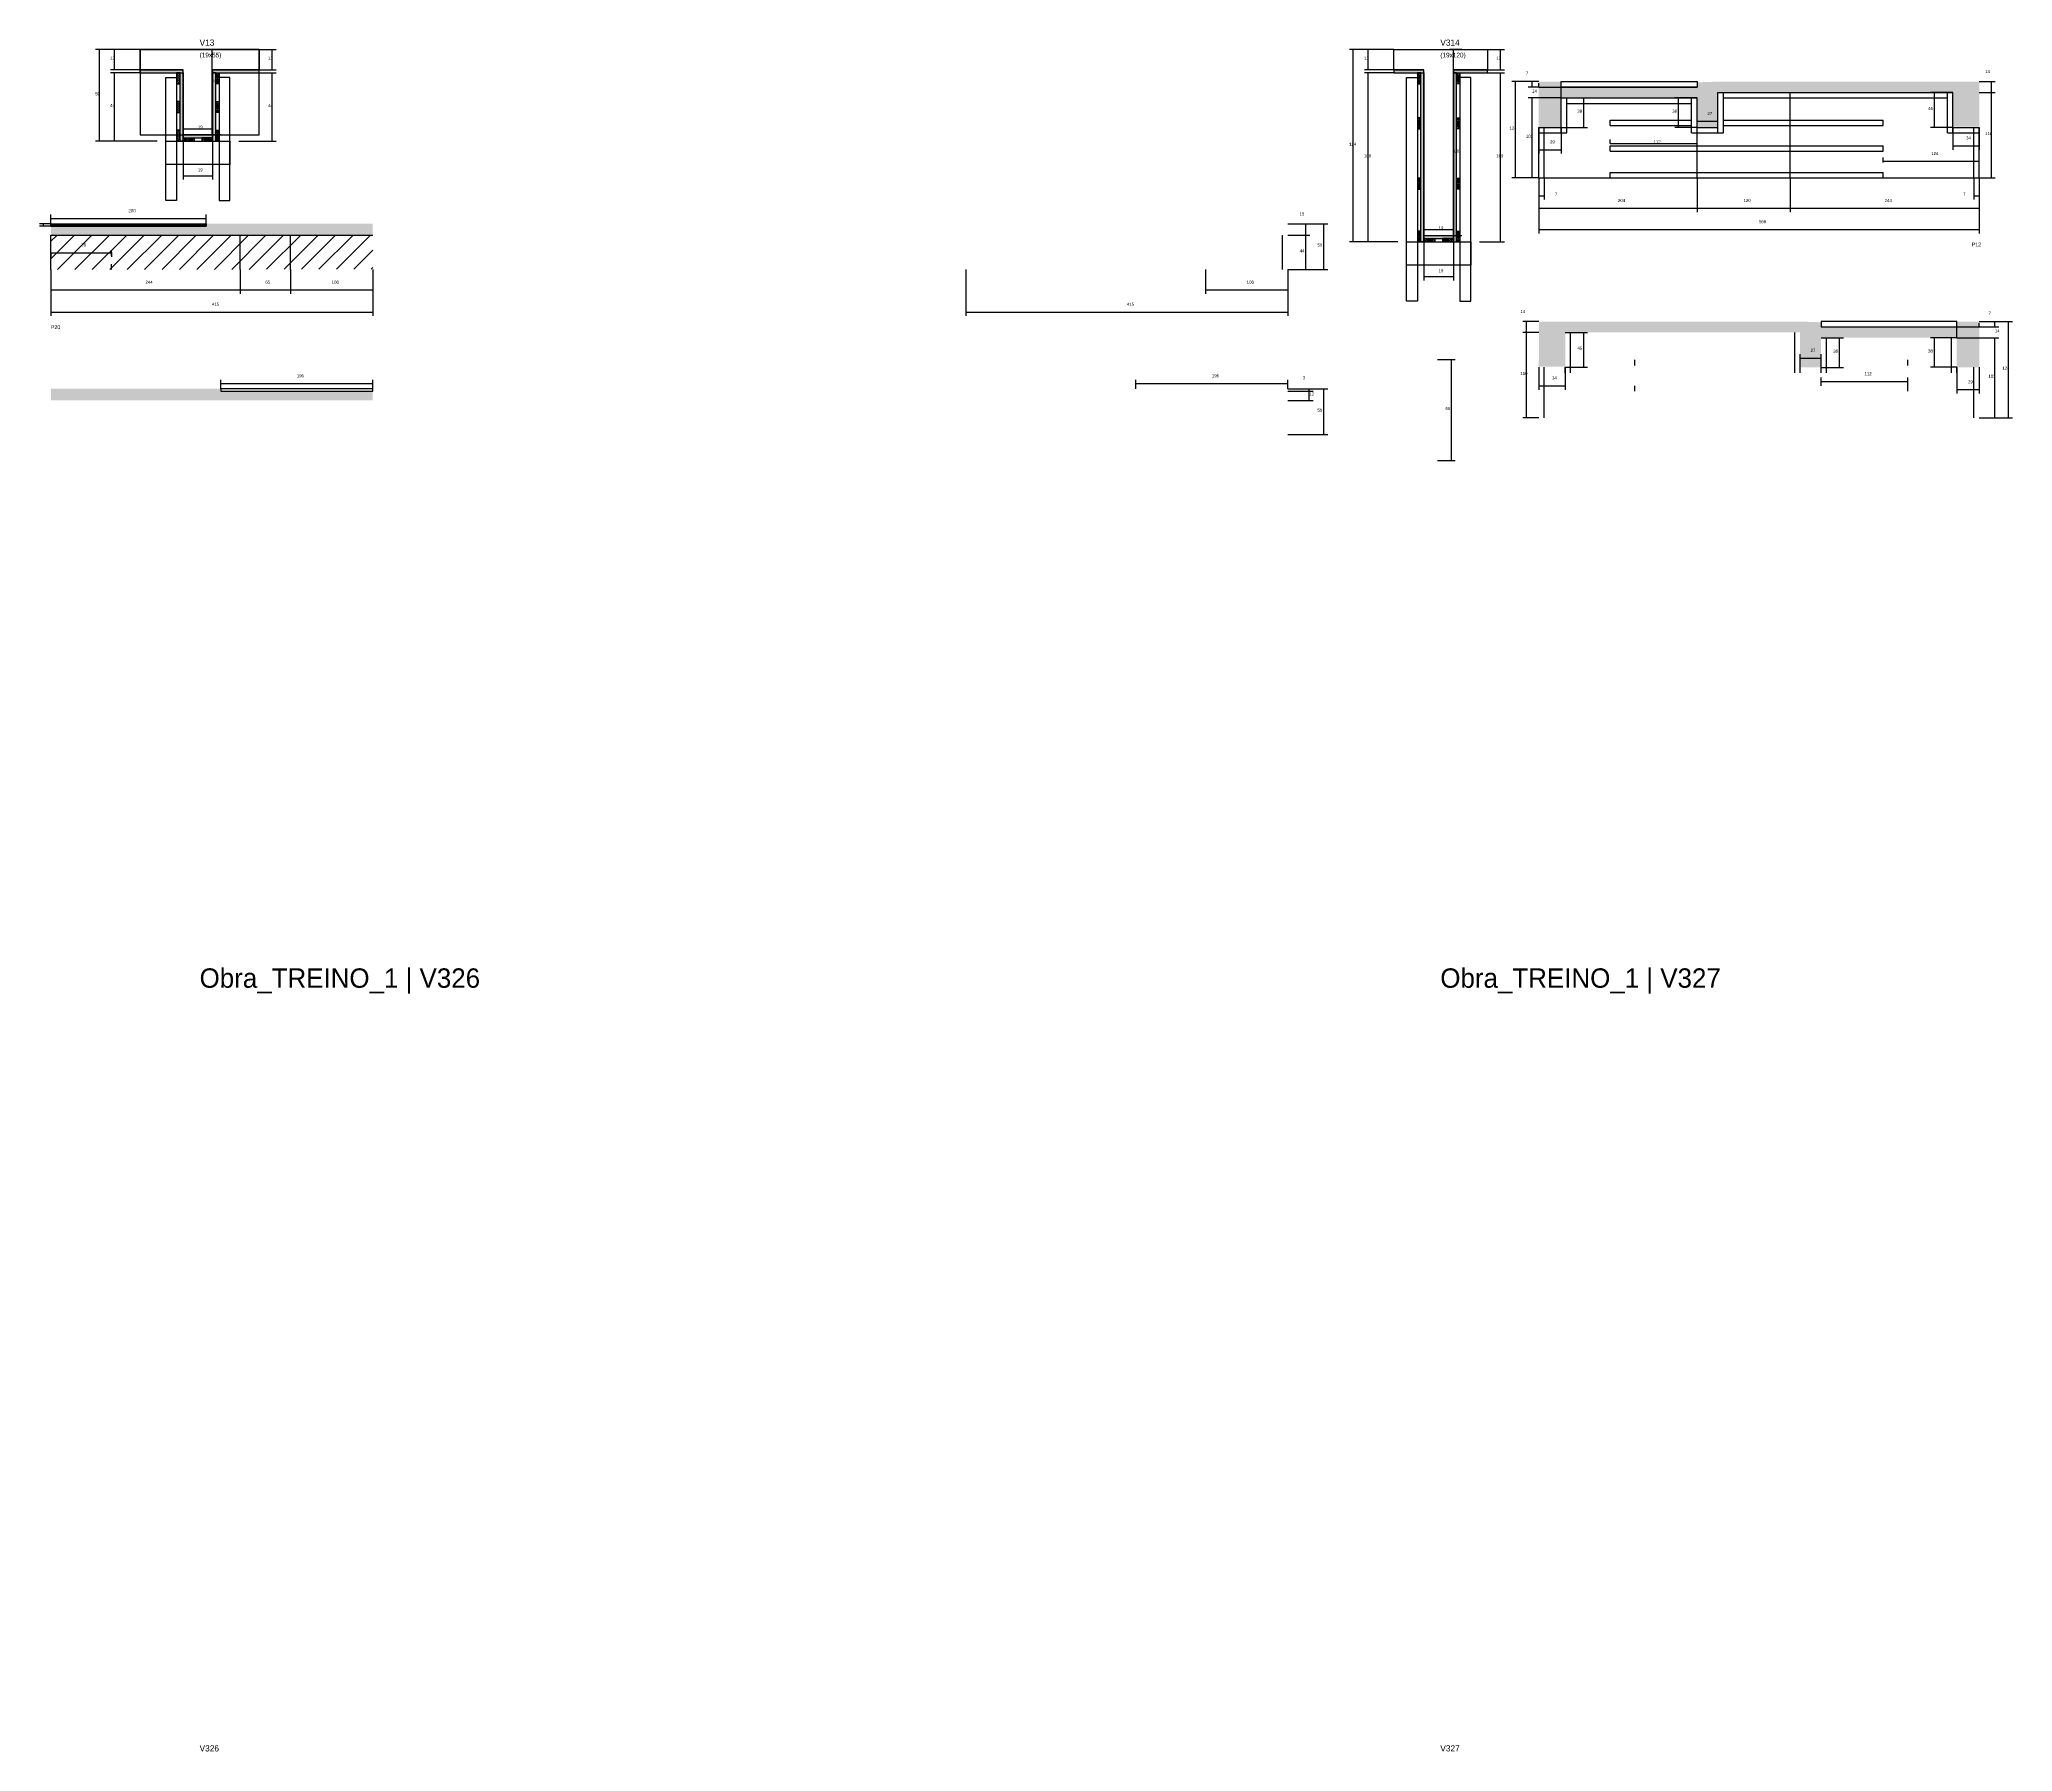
# Model space of a CAD drawing. Header units: metres. Extents: x -2848 to 22762, y -45195 to 1016.
# Drawn here: x 2994 to 5538, y -4395 to -2187 of the extents above; entities that cross this region are included whole.
import ezdxf

# ---------------------------------------------------------------- set-up
doc = ezdxf.new("R2010")
doc.units = ezdxf.units.M
for name, color, linetype in [('CONCRETO', 251, 'Continuous'), ('COTA', 4, 'Continuous'), ('Cota Seção (2x)', 4, 'Continuous'), ('Hachura', 253, 'Continuous'), ('LABEL_ID', 3, 'Continuous'), ('Madeira', 126, 'Continuous'), ('NOMENCLATURA', 7, 'Continuous'), ('Painéis', 200, 'Continuous'), ('REAPROVEITAMENTO', 251, 'Continuous'), ('SARR_2.2x7', 40, 'Continuous'), ('SARR_3.5x7', 81, 'Continuous'), ('SARR_EDITAR', 141, 'Continuous'), ('Texto Seção', 7, 'Continuous')]:
    doc.layers.add(name, color=color, linetype=linetype)

msp = doc.modelspace()

# ---------------------------------------------------------------- hatches: boundary and pattern name
at = {"layer": 'COTA'}
h = msp.add_hatch(dxfattribs=at)
h.set_pattern_fill('AR-CONC', scale=0.03)
h.paths.add_polyline_path([(4956, -2262.3), (5131, -2262.3), (5131, -2262.3), (5131, -2300.3), (5131, -2300.3), (5158, -2300.3), (5158, -2300.3), (5158, -2241.3), (5158, -2241.3), (5131, -2242.2), (5131, -2242.2), (5131, -2248.3), (5131, -2248.3), (4956, -2248.3), (4956, -2248.3), (4956, -2241.3), (4956, -2241.3), (4927, -2241.3), (4927, -2241.3), (4927, -2300.3), (4927, -2300.3), (4956, -2300.3), (4956, -2300.3), (4956, -2262.3)])
h = msp.add_hatch(dxfattribs=at)
h.set_pattern_fill('AR-CONC', scale=0.03)
h.paths.add_polyline_path([(5158, -2255.3), (5461, -2255.3), (5461, -2255.3), (5461, -2299.3), (5461, -2299.3), (5495, -2299.3), (5495, -2299.3), (5494.9, -2241.3), (5494.9, -2241.3), (5158, -2241.3), (5158, -2241.3), (5158, -2255.3)])
h = msp.add_hatch(dxfattribs=at)
h.set_pattern_fill('AR-CONC', scale=0.03)
h.paths.add_polyline_path([(3208.3, -2427.5), (3008.3, -2427.5), (3008.3, -2427.5), (3008.3, -2439.5), (3008.3, -2439.5), (3423.3, -2439.5), (3423.3, -2439.5), (3423.3, -2424.5), (3423.3, -2424.5), (3208.3, -2424.5), (3208.3, -2424.5), (3208.3, -2427.5)])
h = msp.add_hatch(dxfattribs=at)
h.set_pattern_fill('AR-CONC', scale=0.03)
h.paths.add_polyline_path([(5264, -2564.7), (4961, -2564.7), (4961, -2564.7), (4961, -2608.7), (4961, -2608.7), (4927, -2608.7), (4927, -2608.7), (4927.2, -2550.7), (4927.2, -2550.7), (5264, -2550.7), (5264, -2550.7), (5264, -2564.7)])
h = msp.add_hatch(dxfattribs=at)
h.set_pattern_fill('AR-CONC', scale=0.03)
h.paths.add_polyline_path([(5466, -2571.7), (5291, -2571.7), (5291, -2571.7), (5291, -2609.8), (5291, -2609.8), (5264, -2609.8), (5264, -2609.8), (5264, -2550.7), (5264, -2550.7), (5291, -2551.7), (5291, -2551.7), (5291, -2557.7), (5291, -2557.7), (5466, -2557.7), (5466, -2557.7), (5466, -2550.7), (5466, -2550.7), (5495, -2550.7), (5495, -2550.7), (5495, -2609.7), (5495, -2609.7), (5466, -2609.7), (5466, -2609.7), (5466, -2571.7)])
h = msp.add_hatch(dxfattribs=at)
h.set_pattern_fill('AR-CONC', scale=0.03)
h.paths.add_polyline_path([(3227.3, -2640.4), (3423.3, -2640.4), (3423.3, -2640.4), (3423.3, -2652.4), (3423.3, -2652.4), (3008.3, -2652.4), (3008.3, -2652.4), (3008.3, -2637.4), (3008.3, -2637.4), (3227.3, -2637.4), (3227.3, -2637.4), (3227.3, -2640.4)])
at = {"layer": 'Hachura'}
h = msp.add_hatch(color=8, dxfattribs=at)
h.dxf.hatch_style = 1
h.paths.add_polyline_path([(3178.8, -2230), (3178.8, -2226), (3178.8, -2226), (3123.2, -2226), (3123.2, -2226), (3123.2, -2230), (3123.2, -2230), (3178.8, -2230)])
h = msp.add_hatch(dxfattribs=at)
h.set_pattern_fill('ANSI31', scale=0.5)
h.paths.add_polyline_path([(3170.4, -2244), (3174.8, -2244), (3174.8, -2244), (3174.8, -2230), (3174.8, -2230), (3170.4, -2230), (3170.4, -2230), (3170.4, -2244)])
h = msp.add_hatch(color=8, dxfattribs=at)
h.dxf.hatch_style = 1
h.paths.add_polyline_path([(3174.8, -2230), (3178.8, -2230), (3178.8, -2230), (3178.8, -2318), (3178.8, -2318), (3174.8, -2318), (3174.8, -2318), (3174.8, -2230)])
h = msp.add_hatch(color=8, dxfattribs=at)
h.dxf.hatch_style = 1
h.paths.add_polyline_path([(3276.8, -2230), (3276.8, -2226), (3276.8, -2226), (3216.8, -2226), (3216.8, -2226), (3216.8, -2230), (3216.8, -2230), (3276.8, -2230)])
h = msp.add_hatch(color=8, dxfattribs=at)
h.dxf.hatch_style = 1
h.paths.add_polyline_path([(3220.8, -2228), (3216.8, -2228), (3216.8, -2228), (3216.8, -2318), (3216.8, -2318), (3220.8, -2318), (3220.8, -2318), (3220.8, -2228)])
h = msp.add_hatch(dxfattribs=at)
h.set_pattern_fill('ANSI31', scale=0.5)
h.paths.add_polyline_path([(3225.2, -2244), (3220.8, -2244), (3220.8, -2244), (3220.8, -2230), (3220.8, -2230), (3225.2, -2230), (3225.2, -2230), (3225.2, -2244)])
h = msp.add_hatch(color=8, dxfattribs=at)
h.dxf.hatch_style = 1
h.paths.add_polyline_path([(4778.8, -2230), (4778.8, -2226), (4778.8, -2226), (4740.2, -2226), (4740.2, -2226), (4740.2, -2230), (4740.2, -2230), (4778.8, -2230)])
h = msp.add_hatch(dxfattribs=at)
h.set_pattern_fill('ANSI31', scale=0.5)
h.paths.add_polyline_path([(4770.4, -2244), (4774.8, -2244), (4774.8, -2244), (4774.8, -2230), (4774.8, -2230), (4770.4, -2230), (4770.4, -2230), (4770.4, -2244)])
h = msp.add_hatch(color=8, dxfattribs=at)
h.dxf.hatch_style = 1
h.paths.add_polyline_path([(4774.8, -2230), (4778.8, -2230), (4778.8, -2230), (4778.8, -2448), (4778.8, -2448), (4774.8, -2448), (4774.8, -2448), (4774.8, -2230)])
h = msp.add_hatch(color=8, dxfattribs=at)
h.dxf.hatch_style = 1
h.paths.add_polyline_path([(4860.8, -2230), (4860.8, -2226), (4860.8, -2226), (4816.8, -2226), (4816.8, -2226), (4816.8, -2230), (4816.8, -2230), (4860.8, -2230)])
h = msp.add_hatch(color=8, dxfattribs=at)
h.dxf.hatch_style = 1
h.paths.add_polyline_path([(4820.8, -2228), (4816.8, -2228), (4816.8, -2228), (4816.8, -2448), (4816.8, -2448), (4820.8, -2448), (4820.8, -2448), (4820.8, -2228)])
h = msp.add_hatch(dxfattribs=at)
h.set_pattern_fill('ANSI31', scale=0.5)
h.paths.add_polyline_path([(4825.2, -2244), (4820.8, -2244), (4820.8, -2244), (4820.8, -2230), (4820.8, -2230), (4825.2, -2230), (4825.2, -2230), (4825.2, -2244)])
h = msp.add_hatch(dxfattribs=at)
h.set_pattern_fill('ANSI31', scale=0.5)
h.paths.add_polyline_path([(3170.4, -2281), (3174.8, -2281), (3174.8, -2281), (3174.8, -2267), (3174.8, -2267), (3170.4, -2267), (3170.4, -2267), (3170.4, -2281)])
h = msp.add_hatch(dxfattribs=at)
h.set_pattern_fill('ANSI31', scale=0.5)
h.paths.add_polyline_path([(3225.2, -2281), (3220.8, -2281), (3220.8, -2281), (3220.8, -2267), (3220.8, -2267), (3225.2, -2267), (3225.2, -2267), (3225.2, -2281)])
h = msp.add_hatch(dxfattribs=at)
h.set_pattern_fill('ANSI31', scale=0.5)
h.paths.add_polyline_path([(4770.4, -2302), (4774.8, -2302), (4774.8, -2302), (4774.8, -2288), (4774.8, -2288), (4770.4, -2288), (4770.4, -2288), (4770.4, -2302)])
h = msp.add_hatch(dxfattribs=at)
h.set_pattern_fill('ANSI31', scale=0.5)
h.paths.add_polyline_path([(4825.2, -2302), (4820.8, -2302), (4820.8, -2302), (4820.8, -2288), (4820.8, -2288), (4825.2, -2288), (4825.2, -2288), (4825.2, -2302)])
h = msp.add_hatch(dxfattribs=at)
h.set_pattern_fill('ANSI31', scale=0.5)
h.paths.add_polyline_path([(3170.4, -2318), (3174.8, -2318), (3174.8, -2318), (3174.8, -2304), (3174.8, -2304), (3170.4, -2304), (3170.4, -2304), (3170.4, -2318)])
h = msp.add_hatch(color=8, dxfattribs=at)
h.dxf.hatch_style = 1
h.paths.add_polyline_path([(3216.8, -2313.6), (3216.8, -2310), (3216.8, -2310), (3178.8, -2310), (3178.8, -2310), (3178.8, -2313.6), (3178.8, -2313.6), (3216.8, -2313.6)])
h = msp.add_hatch(dxfattribs=at)
h.set_pattern_fill('ANSI31', scale=0.5)
h.paths.add_polyline_path([(3178.8, -2318), (3178.8, -2313.6), (3178.8, -2313.6), (3192.8, -2313.6), (3192.8, -2313.6), (3192.8, -2318), (3192.8, -2318), (3178.8, -2318)])
h = msp.add_hatch(dxfattribs=at)
h.set_pattern_fill('ANSI31', scale=0.5)
h.paths.add_polyline_path([(3216.8, -2318), (3216.8, -2313.6), (3216.8, -2313.6), (3202.8, -2313.6), (3202.8, -2313.6), (3202.8, -2318), (3202.8, -2318), (3216.8, -2318)])
h = msp.add_hatch(dxfattribs=at)
h.set_pattern_fill('ANSI31', scale=0.5)
h.paths.add_polyline_path([(3225.2, -2318), (3220.8, -2318), (3220.8, -2318), (3220.8, -2304), (3220.8, -2304), (3225.2, -2304), (3225.2, -2304), (3225.2, -2318)])
h = msp.add_hatch(dxfattribs=at)
h.set_pattern_fill('ANSI31', scale=0.5)
h.paths.add_polyline_path([(4770.4, -2379.8), (4774.8, -2379.8), (4774.8, -2379.8), (4774.8, -2365.8), (4774.8, -2365.8), (4770.4, -2365.8), (4770.4, -2365.8), (4770.4, -2379.8)])
h = msp.add_hatch(dxfattribs=at)
h.set_pattern_fill('ANSI31', scale=0.5)
h.paths.add_polyline_path([(4825.2, -2379.8), (4820.8, -2379.8), (4820.8, -2379.8), (4820.8, -2365.8), (4820.8, -2365.8), (4825.2, -2365.8), (4825.2, -2365.8), (4825.2, -2379.8)])
h = msp.add_hatch(dxfattribs=at)
h.set_pattern_fill('ANSI31', scale=0.5)
h.paths.add_polyline_path([(4770.4, -2448), (4774.8, -2448), (4774.8, -2448), (4774.8, -2434), (4774.8, -2434), (4770.4, -2434), (4770.4, -2434), (4770.4, -2448)])
h = msp.add_hatch(color=8, dxfattribs=at)
h.dxf.hatch_style = 1
h.paths.add_polyline_path([(4816.8, -2443.6), (4816.8, -2440), (4816.8, -2440), (4778.8, -2440), (4778.8, -2440), (4778.8, -2443.6), (4778.8, -2443.6), (4816.8, -2443.6)])
h = msp.add_hatch(dxfattribs=at)
h.set_pattern_fill('ANSI31', scale=0.5)
h.paths.add_polyline_path([(4825.2, -2448), (4820.8, -2448), (4820.8, -2448), (4820.8, -2434), (4820.8, -2434), (4825.2, -2434), (4825.2, -2434), (4825.2, -2448)])
h = msp.add_hatch(dxfattribs=at)
h.set_pattern_fill('ANSI31', scale=0.5)
h.paths.add_polyline_path([(4778.8, -2448), (4778.8, -2443.6), (4778.8, -2443.6), (4792.8, -2443.6), (4792.8, -2443.6), (4792.8, -2448), (4792.8, -2448), (4778.8, -2448)])
h = msp.add_hatch(dxfattribs=at)
h.set_pattern_fill('ANSI31', scale=0.5)
h.paths.add_polyline_path([(4816.8, -2448), (4816.8, -2443.6), (4816.8, -2443.6), (4802.8, -2443.6), (4802.8, -2443.6), (4802.8, -2448), (4802.8, -2448), (4816.8, -2448)])
at = {"layer": 'REAPROVEITAMENTO'}
h = msp.add_hatch(dxfattribs=at)
h.set_pattern_fill('ANSI31', scale=5)
h.paths.add_polyline_path([(3423.3, -2483.2), (3423.3, -2439.2), (3423.3, -2439.2), (3008.3, -2439.7), (3008.3, -2439.7), (3008.3, -2483.7), (3008.3, -2483.7), (3423.3, -2483.2)])

# ---------------------------------------------------------------- linework, layer by layer
at = {"layer": 'CONCRETO'}
for points in [[(3123.2, -2226), (3123.2, -2200), (3276.8, -2200), (3276.8, -2226), (3216.8, -2226), (3216.8, -2310), (3178.8, -2310), (3178.8, -2226)], [(3123.2, -2310), (3276.8, -2310), (3276.8, -2200), (3123.2, -2200)], [(4740.2, -2226), (4740.2, -2200), (4860.8, -2200), (4860.8, -2226), (4816.8, -2226), (4816.8, -2440), (4778.8, -2440), (4778.8, -2226)]]:
    msp.add_lwpolyline(points, close=True, dxfattribs=at)
at = {"layer": 'COTA'}
for p, q in [((3123.2, -2200), (3065.8, -2200)), ((3070.8, -2318), (3070.8, -2200)), ((3123.2, -2200), (3085.1, -2200)), ((3090.1, -2226), (3090.1, -2200)), ((3276.8, -2200), (3298.7, -2200)), ((3293.7, -2226), (3293.7, -2200)), ((4740.2, -2200), (4682.8, -2200)), ((4687.8, -2448), (4687.8, -2200)), ((4740.2, -2200), (4702.1, -2200)), ((4707.1, -2226), (4707.1, -2200)), ((4860.8, -2200), (4882.6, -2200)), ((4877.6, -2226), (4877.6, -2200)), ((3123.2, -2226), (3085.1, -2226)), ((3123.2, -2230), (3085.1, -2230)), ((3090.1, -2318), (3090.1, -2230)), ((3276.8, -2226), (3298.7, -2226)), ((3276.8, -2230), (3298.7, -2230)), ((3293.7, -2318), (3293.7, -2230)), ((4740.2, -2226), (4702.1, -2226)), ((4740.2, -2230), (4702.1, -2230)), ((4707.1, -2448), (4707.1, -2230)), ((4860.8, -2226), (4882.6, -2226)), ((4860.8, -2230), (4882.6, -2230)), ((4877.6, -2448), (4877.6, -2230)), ((4927, -2241.3), (4913.4, -2241.3)), ((4927, -2248.3), (4913.4, -2248.3)), ((4956, -2262.3), (4913.4, -2262.3)), ((4918.4, -2248.3), (4918.4, -2241.3)), ((4918.4, -2365.3), (4918.4, -2262.3)), ((4927, -2248.3), (4927, -2243.3)), ((4927, -2248.3), (4956, -2248.3)), ((4956, -2262.3), (4956, -2243.3)), ((5495, -2241.3), (5515.7, -2241.3)), ((5495, -2255.3), (5515.7, -2255.3)), ((5495, -2255.3), (5515.7, -2255.3)), ((5510.7, -2255.3), (5510.7, -2241.3)), ((5510.7, -2365.3), (5510.7, -2255.3)), ((3145.2, -2318), (3065.8, -2318)), ((3145.2, -2318), (3085.1, -2318)), ((3178.8, -2318), (3178.8, -2367.7)), ((3216.8, -2318), (3216.8, -2367.7)), ((3250.4, -2318), (3298.7, -2318)), ((3178.8, -2362.7), (3216.8, -2362.7)), ((4927, -2365.3), (4913.4, -2365.3)), ((4927, -2365.3), (4927, -2393.4)), ((4934, -2365.3), (4934, -2393.4)), ((5131, -2365.3), (5131, -2409.6)), ((5251, -2365.3), (5251, -2409.6)), ((5251, -2365.3), (5251, -2409.6)), ((5488, -2365.3), (5488, -2393.4)), ((5495, -2365.3), (5495, -2409.6)), ((5495, -2365.3), (5515.7, -2365.3)), ((5495, -2365.3), (5495, -2393.4)), ((4927, -2388.4), (4934, -2388.4)), ((5488, -2388.4), (5495, -2388.4)), ((3008.3, -2424.5), (3008.3, -2412.8)), ((3208.3, -2424.5), (3208.3, -2412.8)), ((5131, -2404.6), (5251, -2404.6)), ((5251, -2404.6), (5495, -2404.6)), ((3008.3, -2424.5), (2993.5, -2424.5)), ((3008.3, -2427.5), (2993.5, -2427.5)), ((2998.5, -2427.5), (2998.5, -2424.5)), ((3008.3, -2417.8), (3208.3, -2417.8)), ((4603.3, -2424.5), (4631.6, -2424.5)), ((4603.3, -2424.5), (4654.8, -2424.5)), ((4603.3, -2439.5), (4631.6, -2439.5)), ((4603.3, -2439.5), (4631.6, -2439.5)), ((4626.6, -2439.5), (4626.6, -2424.5)), ((4626.6, -2483.5), (4626.6, -2439.5)), ((4649.8, -2483.5), (4649.8, -2424.5)), ((3008.3, -2461.5), (3008.3, -2467.1)), ((3008.3, -2462.1), (3086.3, -2462.1)), ((3086.3, -2461.5), (3086.3, -2467.1)), ((4745.2, -2448), (4682.8, -2448)), ((4745.2, -2448), (4702.1, -2448)), ((4778.8, -2448), (4778.8, -2497.7)), ((4816.8, -2448), (4816.8, -2497.7)), ((4850.4, -2448), (4882.6, -2448)), ((3008.3, -2483.5), (3008.3, -2515)), ((3008.3, -2483.5), (3008.3, -2543.5)), ((3252.3, -2483.5), (3252.3, -2515)), ((3252.3, -2483.5), (3252.3, -2515)), ((3317.3, -2483.5), (3317.3, -2515)), ((3317.3, -2483.5), (3317.3, -2515)), ((3423.3, -2483.5), (3423.3, -2515)), ((3423.3, -2483.5), (3423.3, -2543.5)), ((4188.3, -2483.5), (4188.3, -2543.5)), ((4497.3, -2483.5), (4497.3, -2515)), ((4603.3, -2483.5), (4603.3, -2515)), ((4603.3, -2483.5), (4603.3, -2543.5)), ((4603.3, -2483.5), (4631.6, -2483.5)), ((4603.3, -2483.5), (4654.8, -2483.5)), ((4778.8, -2492.7), (4816.8, -2492.7)), ((3008.3, -2510), (3252.3, -2510)), ((3252.3, -2510), (3317.3, -2510)), ((3317.3, -2510), (3423.3, -2510)), ((4497.3, -2510), (4603.3, -2510)), ((3008.3, -2538.5), (3423.3, -2538.5)), ((4188.3, -2538.5), (4603.3, -2538.5)), ((4927, -2550.7), (4906.3, -2550.7)), ((4927, -2564.7), (4906.3, -2564.7)), ((4927, -2564.7), (4906.3, -2564.7)), ((4911.3, -2564.7), (4911.3, -2550.7)), ((4911.3, -2674.7), (4911.3, -2564.7)), ((5466, -2571.7), (5466, -2552.7)), ((5466, -2557.7), (5495, -2557.7)), ((5495, -2550.7), (5520.1, -2550.7)), ((5495, -2557.7), (5495, -2552.7)), ((5495, -2557.7), (5520.1, -2557.7)), ((5515.1, -2557.7), (5515.1, -2550.7)), ((5466, -2571.7), (5520.1, -2571.7)), ((5515.1, -2674.7), (5515.1, -2571.7)), ((4796.2, -2599.8), (4819.2, -2599.8)), ((4814.2, -2729.8), (4814.2, -2599.8)), ((3227.3, -2637.4), (3227.3, -2625.7)), ((3227.3, -2630.7), (3423.3, -2630.7)), ((3423.3, -2637.4), (3423.3, -2625.7)), ((4407.3, -2637.4), (4407.3, -2625.7)), ((4407.3, -2630.7), (4603.3, -2630.7)), ((4603.3, -2637.4), (4603.3, -2625.7)), ((4603.3, -2637.4), (4654.8, -2637.4)), ((4603.3, -2637.4), (4636, -2637.4)), ((4603.3, -2640.4), (4636, -2640.4)), ((4603.3, -2640.4), (4636, -2640.4)), ((4631, -2640.4), (4631, -2637.4)), ((4631, -2652.4), (4631, -2640.4)), ((4649.8, -2696.4), (4649.8, -2637.4)), ((4603.3, -2652.4), (4636, -2652.4)), ((4603.3, -2696.4), (4654.8, -2696.4)), ((4927, -2674.7), (4906.3, -2674.7)), ((5495, -2674.7), (5520.1, -2674.7)), ((4796.2, -2729.8), (4819.2, -2729.8))]:
    msp.add_line(p, q, dxfattribs=at)
at = {"layer": 'Cota Seção (2x)'}
for p, q in [((3227.8, -2200), (3211.3, -2200)), ((3216.3, -2310), (3216.3, -2200)), ((4827.8, -2200), (4811.8, -2200)), ((4816.8, -2440), (4816.8, -2200)), ((4927, -2241.3), (4892.1, -2241.3)), ((4897.1, -2365.3), (4897.1, -2241.3)), ((4956, -2262.3), (4989.9, -2262.3)), ((4984.9, -2300.3), (4984.9, -2262.3)), ((5131, -2262.3), (5102.2, -2262.3)), ((5107.2, -2300.3), (5107.2, -2262.3)), ((5461, -2255.3), (5432.2, -2255.3)), ((5437.2, -2300.3), (5437.2, -2255.3)), ((5131, -2300.3), (5131, -2287.4)), ((5158, -2300.3), (5158, -2287.4)), ((3178.8, -2318), (3178.8, -2297)), ((3178.8, -2302), (3216.8, -2302)), ((3227.8, -2310), (3211.3, -2310)), ((3216.8, -2318), (3216.8, -2297)), ((4927, -2300.3), (4927, -2334.1)), ((4956, -2300.3), (4989.9, -2300.3)), ((4956, -2300.3), (4956, -2334.1)), ((5131, -2300.3), (5102.2, -2300.3)), ((5131, -2292.4), (5158, -2292.4)), ((5461, -2300.3), (5432.2, -2300.3)), ((5461, -2300.3), (5461, -2329.1)), ((5495, -2300.3), (5495, -2329.1)), ((4927, -2329.1), (4956, -2329.1)), ((5019, -2320.9), (5019, -2315.9)), ((5019, -2320.9), (5131, -2320.9)), ((5131, -2327.6), (5131, -2315.9)), ((5371, -2345.5), (5371, -2339)), ((5461, -2324.1), (5495, -2324.1)), ((5495, -2345.5), (5495, -2339)), ((4927, -2365.3), (4892.1, -2365.3)), ((4927, -2365.3), (4927, -2409.6)), ((4927, -2365.3), (4927, -2437.1)), ((5131, -2365.3), (5131, -2409.6)), ((5371, -2344), (5495, -2344)), ((5495, -2365.3), (5495, -2437.1)), ((4927, -2404.6), (5131, -2404.6)), ((4778.8, -2448), (4778.8, -2427)), ((4778.8, -2432), (4816.8, -2432)), ((4827.8, -2440), (4811.8, -2440)), ((4816.8, -2448), (4816.8, -2427)), ((4927, -2432.1), (5495, -2432.1)), ((4961, -2564.7), (4989.9, -2564.7)), ((4984.9, -2609.7), (4984.9, -2564.7)), ((5495, -2550.7), (5537.9, -2550.7)), ((5532.9, -2674.7), (5532.9, -2550.7)), ((5264, -2609.8), (5264, -2593)), ((5291, -2571.7), (5319.9, -2571.7)), ((5291, -2609.8), (5291, -2593)), ((5314.9, -2609.8), (5314.9, -2571.7)), ((5466, -2571.7), (5432.2, -2571.7)), ((5437.2, -2609.7), (5437.2, -2571.7)), ((4927, -2609.7), (4927, -2638.6)), ((4961, -2609.7), (4989.9, -2609.7)), ((4961, -2609.7), (4961, -2638.6)), ((5264, -2598), (5291, -2598)), ((5291, -2609.8), (5319.9, -2609.8)), ((5466, -2609.7), (5432.2, -2609.7)), ((5466, -2609.7), (5466, -2643.5)), ((5495, -2609.7), (5495, -2643.5)), ((4927, -2633.6), (4961, -2633.6)), ((5291, -2633.6), (5291, -2623.1)), ((5291, -2628.1), (5403, -2628.1)), ((5403, -2633.6), (5403, -2623.1)), ((5466, -2638.5), (5495, -2638.5)), ((5495, -2674.7), (5537.9, -2674.7))]:
    msp.add_line(p, q, dxfattribs=at)
at = {"layer": 'Madeira'}
for points in [[(3170.4, -2244), (3174.8, -2244), (3174.8, -2230), (3170.4, -2230)], [(3225.2, -2244), (3220.8, -2244), (3220.8, -2230), (3225.2, -2230)], [(4770.4, -2244), (4774.8, -2244), (4774.8, -2230), (4770.4, -2230)], [(4825.2, -2244), (4820.8, -2244), (4820.8, -2230), (4825.2, -2230)], [(3170.4, -2281), (3174.8, -2281), (3174.8, -2267), (3170.4, -2267)], [(3225.2, -2281), (3220.8, -2281), (3220.8, -2267), (3225.2, -2267)], [(4770.4, -2302), (4774.8, -2302), (4774.8, -2288), (4770.4, -2288)], [(4825.2, -2302), (4820.8, -2302), (4820.8, -2288), (4825.2, -2288)], [(3170.4, -2318), (3174.8, -2318), (3174.8, -2304), (3170.4, -2304)], [(3178.8, -2318), (3178.8, -2313.6), (3192.8, -2313.6), (3192.8, -2318)], [(3216.8, -2318), (3216.8, -2313.6), (3202.8, -2313.6), (3202.8, -2318)], [(3225.2, -2318), (3220.8, -2318), (3220.8, -2304), (3225.2, -2304)], [(4770.4, -2379.8), (4774.8, -2379.8), (4774.8, -2365.8), (4770.4, -2365.8)], [(4825.2, -2379.8), (4820.8, -2379.8), (4820.8, -2365.8), (4825.2, -2365.8)], [(4770.4, -2448), (4774.8, -2448), (4774.8, -2434), (4770.4, -2434)], [(4825.2, -2448), (4820.8, -2448), (4820.8, -2434), (4825.2, -2434)], [(4778.8, -2448), (4778.8, -2443.6), (4792.8, -2443.6), (4792.8, -2448)], [(4816.8, -2448), (4816.8, -2443.6), (4802.8, -2443.6), (4802.8, -2448)]]:
    msp.add_lwpolyline(points, close=True, dxfattribs=at)
at = {"layer": 'Painéis'}
for p, q in [((3123.2, -2226), (3178.8, -2226)), ((3123.2, -2230), (3123.2, -2226)), ((3178.8, -2230), (3178.8, -2226)), ((3178.8, -2318), (3178.8, -2230)), ((3216.8, -2226), (3276.8, -2226)), ((3216.8, -2230), (3216.8, -2226)), ((3216.8, -2318), (3216.8, -2230)), ((3276.8, -2230), (3276.8, -2226)), ((4740.2, -2226), (4778.8, -2226)), ((4816.8, -2226), (4860.8, -2226)), ((4956, -2241.3), (5131, -2241.3)), ((4956, -2248.3), (4956, -2241.3)), ((4956, -2248.3), (5131, -2248.3)), ((4956, -2262.3), (5131, -2262.3)), ((4956, -2300.3), (4956, -2262.3)), ((5131, -2300.3), (5131, -2262.3)), ((5158, -2255.3), (5461, -2255.3)), ((5158, -2300.3), (5158, -2255.3)), ((5251, -2365.3), (5251, -2255.3)), ((5461, -2300.3), (5461, -2255.3)), ((3178.8, -2310), (3216.8, -2310)), ((3178.8, -2313.6), (3178.8, -2310)), ((3216.8, -2313.6), (3216.8, -2310)), ((4927, -2300.3), (4956, -2300.3)), ((4927, -2365.3), (4927, -2300.3)), ((5131, -2300.3), (5158, -2300.3)), ((5131, -2365.3), (5131, -2300.3)), ((5461, -2300.3), (5495, -2300.3)), ((5495, -2365.3), (5495, -2300.3)), ((4927, -2365.3), (5158, -2365.3)), ((5158, -2365.3), (5495, -2365.3)), ((3008.3, -2424.5), (3208.3, -2424.5)), ((3008.3, -2427.5), (3208.3, -2427.5)), ((3008.3, -2439.5), (3423.3, -2439.5)), ((3008.3, -2483.5), (3008.3, -2439.5)), ((3252.3, -2483.5), (3252.3, -2439.5)), ((3317.3, -2483.5), (3317.3, -2439.5))]:
    msp.add_line(p, q, dxfattribs=at)
for points in [[(3178.8, -2230), (3178.8, -2226), (3123.2, -2226), (3123.2, -2230)], [(3174.8, -2230), (3178.8, -2230), (3178.8, -2318), (3174.8, -2318)], [(3276.8, -2230), (3276.8, -2226), (3216.8, -2226), (3216.8, -2230)], [(3220.8, -2230), (3216.8, -2230), (3216.8, -2318), (3220.8, -2318)], [(4778.8, -2230), (4778.8, -2226), (4740.2, -2226), (4740.2, -2230)], [(4774.8, -2230), (4778.8, -2230), (4778.8, -2448), (4774.8, -2448)], [(4860.8, -2230), (4860.8, -2226), (4816.8, -2226), (4816.8, -2230)], [(4820.8, -2230), (4816.8, -2230), (4816.8, -2448), (4820.8, -2448)], [(5131, -2248.3), (4956, -2248.3), (4956, -2241.3), (5131, -2241.3)], [(3216.8, -2313.6), (3216.8, -2310), (3178.8, -2310), (3178.8, -2313.6)], [(3008.3, -2424.5), (3208.3, -2424.5), (3208.3, -2427.5), (3008.3, -2427.5)], [(4816.8, -2443.6), (4816.8, -2440), (4778.8, -2440), (4778.8, -2443.6)], [(5291, -2557.7), (5466, -2557.7), (5466, -2550.7), (5291, -2550.7)], [(3423.3, -2637.4), (3227.3, -2637.4), (3227.3, -2640.4), (3423.3, -2640.4)]]:
    msp.add_lwpolyline(points, close=True, dxfattribs=at)
at = {"layer": 'SARR_2.2x7'}
for p, q in [((4963, -2307.3), (4963, -2262.3)), ((5124, -2307.3), (5124, -2262.3)), ((5165, -2307.3), (5165, -2255.3)), ((5165, -2262.3), (5251, -2262.3)), ((5251, -2262.3), (5454, -2262.3)), ((5454, -2307.3), (5454, -2255.3)), ((4963, -2269.3), (5124, -2269.3)), ((5131, -2269.3), (5131, -2269.3)), ((4927, -2307.3), (4956, -2307.3)), ((4934, -2365.3), (4934, -2300.3)), ((4956, -2307.3), (4956, -2300.3)), ((4956, -2307.3), (4963, -2307.3)), ((5019, -2290.8), (5124, -2290.8)), ((5019, -2297.8), (5019, -2290.8)), ((5019, -2297.8), (5124, -2297.8)), ((5124, -2307.3), (5131, -2307.3)), ((5131, -2295.8), (5131, -2295.8)), ((5131, -2307.3), (5131, -2300.3)), ((5131, -2302.8), (5131, -2302.8)), ((5131, -2307.3), (5158, -2307.3)), ((5158, -2307.3), (5158, -2300.3)), ((5158, -2307.3), (5165, -2307.3)), ((5165, -2290.8), (5251, -2290.8)), ((5165, -2297.8), (5251, -2297.8)), ((5251, -2290.8), (5371, -2290.8)), ((5251, -2297.8), (5371, -2297.8)), ((5371, -2297.8), (5371, -2290.8)), ((5454, -2307.3), (5461, -2307.3)), ((5461, -2307.3), (5461, -2300.3)), ((5461, -2307.3), (5495, -2307.3)), ((5488, -2365.3), (5488, -2300.3)), ((5019, -2324.1), (5131, -2324.1)), ((5019, -2331.1), (5019, -2324.1)), ((5019, -2331.1), (5131, -2331.1)), ((5131, -2324.1), (5251, -2324.1)), ((5131, -2331.1), (5251, -2331.1)), ((5251, -2324.1), (5371, -2324.1)), ((5251, -2331.1), (5371, -2331.1)), ((5371, -2331.1), (5371, -2324.1)), ((5019, -2358.3), (5131, -2358.3)), ((5019, -2365.3), (5019, -2358.3)), ((5131, -2358.3), (5251, -2358.3)), ((5251, -2358.3), (5371, -2358.3)), ((5371, -2365.3), (5371, -2358.3)), ((4596.3, -2483.5), (4596.3, -2439.5)), ((3086.3, -2465.5), (3086.3, -2458.5)), ((3086.3, -2483.5), (3086.3, -2476.5)), ((4968, -2616.7), (4968, -2564.7)), ((5257.1, -2616.8), (5257.1, -2564.7)), ((5298, -2616.8), (5298, -2571.7)), ((5459, -2616.7), (5459, -2571.7)), ((4934, -2674.7), (4934, -2609.7)), ((4961, -2616.7), (4961, -2609.7)), ((5051, -2607.3), (5051, -2600.3)), ((5264, -2616.8), (5264, -2609.8)), ((5291, -2616.8), (5291, -2609.8)), ((5403, -2607.3), (5403, -2600.3)), ((5466, -2616.7), (5466, -2609.7)), ((5488, -2674.7), (5488, -2609.7)), ((5051, -2640.6), (5051, -2633.6)), ((5403, -2640.6), (5403, -2633.6))]:
    msp.add_line(p, q, dxfattribs=at)
at = {"layer": 'SARR_3.5x7'}
for points in [[(3156.4, -2236), (3170.4, -2236), (3170.4, -2394.5), (3156.4, -2394.5)], [(3239.2, -2236), (3225.2, -2236), (3225.2, -2394.5), (3239.2, -2394.5)], [(4756.4, -2236), (4770.4, -2236), (4770.4, -2524.5), (4756.4, -2524.5)], [(4839.2, -2236), (4825.2, -2236), (4825.2, -2524.5), (4839.2, -2524.5)], [(3156.4, -2318), (3239.2, -2318), (3239.2, -2348.1), (3156.4, -2348.1)], [(4756.4, -2448), (4839.2, -2448), (4839.2, -2478.1), (4756.4, -2478.1)]]:
    msp.add_lwpolyline(points, close=True, dxfattribs=at)
at = {"layer": 'SARR_EDITAR'}
msp.add_line((3008.3, -2426), (3208.3, -2426), dxfattribs=at)

# ---------------------------------------------------------------- texts
at = {"layer": 'COTA'}
for s, p in [('13', (3084.6, -2213)), ('13', (3288.2, -2213)), ('13', (4701.6, -2213)), ('13', (4872.1, -2213)), ('7', (4910.3, -2232.4)), ('14', (5502.7, -2230.2)), ('59', (3065.3, -2259)), ('14', (4918.4, -2255.3)), ('44', (3084.6, -2274)), ('44', (3288.2, -2274)), ('103', (4910.2, -2313.8)), ('110', (5502.6, -2310.3)), ('124', (4682.3, -2324)), ('109', (4701.6, -2339)), ('109', (4872.1, -2339)), ('19', (3197.8, -2357.2)), ('7', (4947.8, -2388.4)), ('7', (5474.3, -2388.4)), ('200', (3108.3, -2409.7)), ('15', (4618.5, -2413.8)), ('120', (5191, -2396.5)), ('244', (5373, -2396.6)), ('78', (3047.3, -2454)), ('44', (4618.6, -2461.5)), ('59', (4641.6, -2454)), ('19', (4797.8, -2487.2)), ('244', (3130.3, -2501.9)), ('65', (3284.8, -2501.9)), ('106', (3370.3, -2501.9)), ('106', (4550.3, -2501.9)), ('415', (3215.8, -2530.4)), ('415', (4395.8, -2530.4)), ('14', (4903.3, -2539.7)), ('7', (5507, -2541.9)), ('14', (5515.1, -2564.7)), ('196', (3325.3, -2622.6)), ('196', (4505.3, -2622.6)), ('110', (4903.2, -2619.7)), ('103', (5506.8, -2623.2)), ('3', (4622.8, -2625.2)), ('12', (4631, -2646.4)), ('59', (4641.6, -2666.9)), ('65', (4806.7, -2664.8))]:
    msp.add_text(s, height=4, dxfattribs=at).set_placement(p)
at = {"layer": 'Cota Seção (2x)'}
for s, p in [('55', (3216.3, -2242)), ('38', (4976.6, -2281.3)), ('38', (5099, -2281.3)), ('27', (5144.5, -2284.3)), ('45', (5429.1, -2277.8)), ('19', (3197.8, -2302)), ('124', (4889, -2303.3)), ('34', (5478, -2315.9)), ('120', (4816.8, -2333)), ('29', (4941.5, -2321)), ('112', (5075, -2320.9)), ('124', (5433, -2335.9)), ('204', (5029, -2396.5)), ('19', (4797.8, -2432)), ('568', (5211, -2423.9)), ('45', (4976.7, -2587.2)), ('27', (5277.5, -2589.9)), ('38', (5306.6, -2590.8)), ('38', (5429, -2590.7)), ('112', (5347, -2620)), ('124', (5524.8, -2612.7)), ('34', (4944, -2625.4)), ('29', (5480.5, -2630.5))]:
    msp.add_text(s, height=4, dxfattribs=at).set_placement(p)
at = {"layer": 'LABEL_ID'}
for s, p in [('Obra_TREINO_1 | V326', (3200, -3410)), ('Obra_TREINO_1 | V327', (4800, -3410))]:
    msp.add_text(s, height=25, dxfattribs=at).set_placement(p)
at = {"layer": 'NOMENCLATURA'}
for s, p in [('P12', (5485.1, -2453.9)), ('P20', (3008.1, -2560.5))]:
    msp.add_text(s, height=5, dxfattribs=at).set_placement(p)
at = {"layer": 'Texto Seção'}
for s, height, p in [('V13', 8, (3200, -2195)), ('V314', 8, (4800, -2195)), ('(19x55)', 6, (3200, -2210)), ('(19x120)', 6, (4800, -2210)), ('V326', 8, (3200, -4395)), ('V327', 8, (4800, -4395))]:
    msp.add_text(s, height=height, dxfattribs=at).set_placement(p)

doc.saveas('drawing.dxf')
